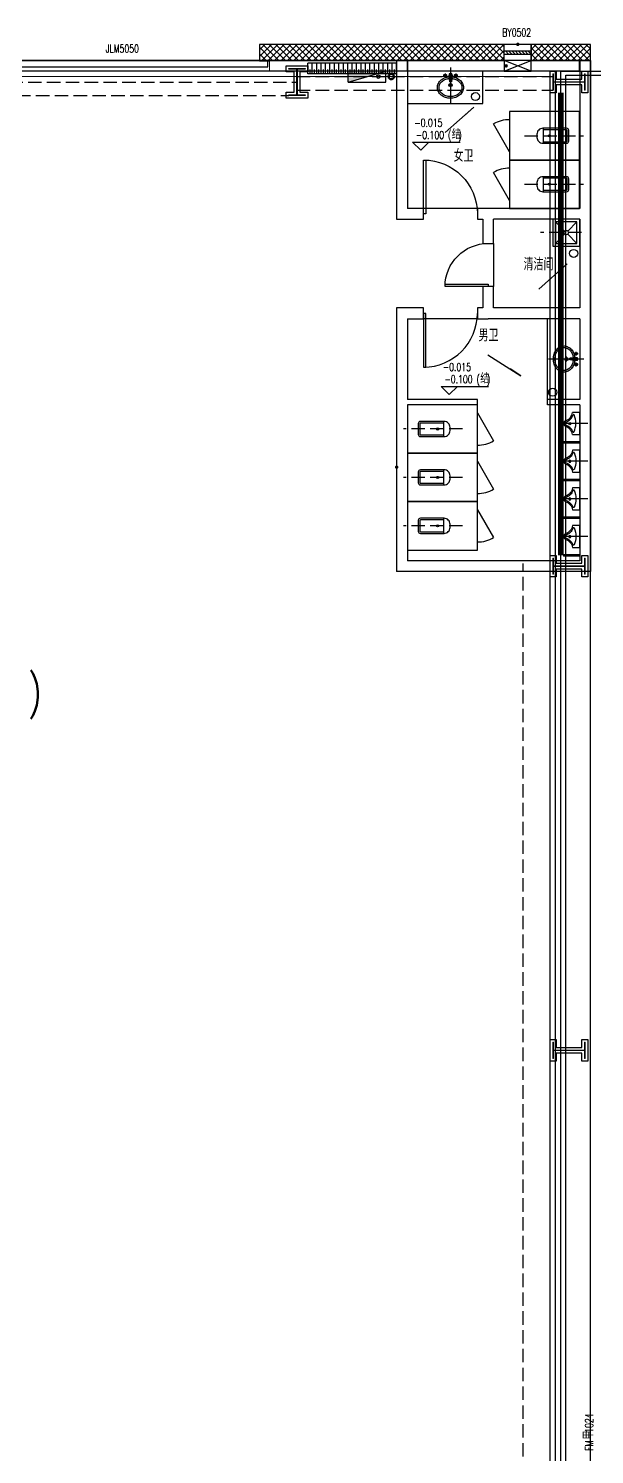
# Model space of a CAD drawing. Extents: x -474411 to 577939, y 0 to 1014176.
# Drawn here: x -154492 to -143979, y 806307 to 832814 of the extents above; entities that cross this region are included whole.
import ezdxf

# ---------------------------------------------------------------- set-up
doc = ezdxf.new("R2010")
doc.units = 0
doc.header["$LTSCALE"] = 1000
doc.header["$MEASUREMENT"] = 0
for name, pattern in [('10平面$0$DASH', [0.35, 0.25, -0.1]), ('10平面$1$DOTE', [2.42, 2, -0.2, 0.02, -0.2]), ('CENTER', [2, 1.25, -0.25, 0.25, -0.25]), ('DASH', [0.35, 0.25, -0.1]), ('DOTE', [2.42, 2, -0.2, 0.02, -0.2])]:
    doc.linetypes.add(name, pattern=pattern)
doc.layers.get('Defpoints').update_dxf_attribs({"color": 210})
for name, color, linetype in [('10平面$0$WINDOW', 4, 'Continuous'), ('10平面$0$WINDOW_TEXT', 7, 'Continuous'), ('10平面$1$A-AXIS-DOTE', 14, '10平面$1$DOTE'), ('A-AXIS-DOTE', 14, 'DOTE'), ('A-AXIS-DP', 126, 'Continuous'), ('A-AXIS-SYMB', 3, 'Continuous'), ('A-HATCH-2', 251, 'Continuous'), ('A-LIN-V', 9, 'Continuous'), ('A-SFCE', 30, 'Continuous'), ('A-TEXT', 61, 'Continuous'), ('A-WC', 223, 'Continuous'), ('A-WINDOW', 140, 'Continuous'), ('AS-WALL', 40, 'Continuous'), ('AS-结构边线层', 200, 'Continuous'), ('DIM_SYMB', 3, 'Continuous'), ('PUB_HATCH', 8, 'Continuous'), ('PUB_TEXT', 7, 'Continuous'), ('SB_ZF消火栓', 10, 'Continuous'), ('建-标高', 3, 'Continuous'), ('建-门', 4, 'Continuous'), ('建-门窗编号', 7, 'Continuous'), ('照明-灯具', 3, 'Continuous')]:
    doc.layers.add(name, color=color, linetype=linetype)
for name, color, linetype, lineweight in [('LG-ZF消防', 1, 'Continuous', 60), ('S-col', 2, 'Continuous', 0), ('柱间支撑', 6, 'CENTER', 0)]:
    doc.layers.add(name, color=color, linetype=linetype, lineweight=lineweight)
doc.styles.add('10平面$0$_TCH_WINDOW', font='SIMPLEX', dxfattribs={"height": 3.5, "bigfont": 'GBCBIG'})
doc.styles.add('_TCH_WINDOW', font='SIMPLEX', dxfattribs={"height": 3.5, "bigfont": 'GBCBIG'})
doc.styles.add('A-STANDARD', font='SIMPLEX', dxfattribs={"bigfont": 'GBCBIG'})
doc.styles.add('A-WIN-LABEL', font='SIMPLEX', dxfattribs={"bigfont": 'GBCBIG'})
pattern_1 = [(30.000000000724, (40598742844.535, 3385776346.45), (-7.937500000174, 13.7481532849776), [])]
pattern_2 = [(45, (60, 0), (-60.000061, 60.000061), []), (135, (60, 0), (-60.000061, -60.000061), [])]

# ---------------------------------------------------------------- blocks, each defined once
blk = doc.blocks.new('$lvtry$00000224')
at = {"color": 0}
for p, q in [((-363, 0), (-363, -300)), ((-338, 0), (-363, 0)), ((-338, 0), (-338, -300)), ((337, 0), (337, -300)), ((362, 0), (337, 0)), ((362, 0), (362, -300)), ((-338, -300), (-363, -300)), ((362, -300), (337, -300))]:
    blk.add_line(p, q, dxfattribs=at)
at = {"color": 0, "elevation": 0}
blk.add_lwpolyline([(-205, -131), (-205, 0), (205, 0), (205, -131, 0.268068), (51, -263, -0.317765), (0, -300, -0.317765), (-51, -263, 0.268068)], format="xyb", close=True, dxfattribs=at)
at = {"color": 0}
blk.add_circle((0, -182, 0), 20, dxfattribs=at)
for centre, radius, start, end in [((-152, -115, 0), 10, 114.1084, 248.1394), ((5, -466, 0), 395, 66.6675, 114.1084), ((-243, -341, 0), 233, 19.2639, 68.1394), ((0, -256, 0), 24, 199.2639, 269.4998), ((0, -256, 0), 24, 270.5002, 340.7361), ((243, -341, 0), 233, 110.4941, 160.7361), ((158, -113, 0), 10, 290.4941, 66.6675)]:
    blk.add_arc(centre, radius, start, end, dxfattribs=at)
blk.add_point((0, -182, 0), dxfattribs=at)
at = {"layer": 'A-AXIS-DOTE'}
blk.add_lwpolyline([(0, 153), (0, -367)], dxfattribs=at)
blk = doc.blocks.new('*U16')
at = {"color": 0}
blk.add_lwpolyline([(500, 0), (500, 1000), (460, 1000), (460, 0)], close=True, dxfattribs=at)
blk.add_arc((500, 0), 1000, 90, 180, dxfattribs=at)
blk = doc.blocks.new('*U18')
at = {"color": 0}
blk.add_lwpolyline([(400, 0), (400, 800), (360, 800), (360, 0)], close=True, dxfattribs=at)
blk.add_arc((400, 0), 800, 90, 180, dxfattribs=at)
blk = doc.blocks.new('ert4e6546')
at = {"layer": 'A-WC'}
h = blk.add_hatch(dxfattribs=at)
h.set_pattern_fill('ANSI31', color=8, scale=10)
h.set_pattern_definition(pattern_1)
edge = h.paths.add_edge_path()
edge.add_arc((134, 1717), 75, -180, 180, ccw=False)
h = blk.add_hatch(dxfattribs=at)
h.set_pattern_fill('ANSI31', color=8, scale=10)
h.set_pattern_definition(pattern_1)
edge = h.paths.add_edge_path()
edge.add_arc((1959, -1199), 75, -180, 180, ccw=False)
h = blk.add_hatch(dxfattribs=at)
h.set_pattern_fill('ANSI31', color=8, scale=10)
h.set_pattern_definition(pattern_1)
edge = h.paths.add_edge_path()
edge.add_arc((1569, -3780), 75, -180, 180, ccw=False)
at = {"layer": '10平面$1$A-AXIS-DOTE', "color": 8}
for points in [[(-330, 2255), (-330, 1595)], [(2150, -3163), (1490, -3163)]]:
    blk.add_lwpolyline(points, dxfattribs=at)
at = {"layer": 'A-AXIS-DOTE', "color": 8, "linetype": 'DASH'}
for p, q in [((1043, 987), (2138, 987)), ((1043, 87), (2138, 87)), ((-105, -4463), (-1200, -4463)), ((-105, -5363), (-1200, -5363)), ((-105, -6263), (-1200, -6263))]:
    blk.add_line(p, q, dxfattribs=at)
at = {"layer": 'A-AXIS-DOTE', "color": 8}
blk.add_line((2222, -4363), (1702, -4363), dxfattribs=at)
at = {"layer": 'A-AXIS-DOTE', "color": 8, "linetype": 'DASH'}
blk.add_lwpolyline([(2105, -813), (1345, -813)], dxfattribs=at)
at = {"layer": 'A-AXIS-SYMB', "color": 8}
for p, q in [((-426, 1047), (104, 1517)), ((104, 1517), (-76, 1358)), ((1310, -1863), (1840, -1393)), ((1840, -1393), (1660, -1552)), ((364, -3083), (980, -3473)), ((980, -3473), (777, -3344))]:
    blk.add_line(p, q, dxfattribs=at)
at = {"layer": 'A-LIN-V', "color": 8}
blk.add_line((2070, 2187), (-1130, 2187), dxfattribs=at)
at = {"layer": 'A-WC', "color": 8}
for p, q in [((-430, 2147), (-430, 2074)), ((-355, 2137), (-362, 2098)), ((-305, 2137), (-355, 2137)), ((-355, 2137), (-347, 1991)), ((-305, 2137), (-314, 1991)), ((-305, 2137), (-299, 2098)), ((-230, 2147), (-230, 2074)), ((270, 1587), (270, 2187)), ((270, 2187), (270, 2187)), ((-394, 2111), (-467, 2111)), ((-285, 1930), (-375, 1930)), ((-362, 2098), (-347, 1991)), ((-307, 2117), (-354, 2117)), ((-313, 2001), (-348, 2001)), ((-314, 1991), (-347, 1991)), ((-330, 1975), (-330, 1885)), ((-299, 2098), (-314, 1991)), ((-194, 2111), (-267, 2111)), ((-1130, 1587), (270, 1587)), ((769, 687), (469, 1207)), ((1396, 848), (1396, 1127)), ((1826, 1097), (1396, 1097)), ((1836, 888), (1836, 1087)), ((1396, 878), (1826, 878)), ((769, -213), (469, 307)), ((1396, -52), (1396, 227)), ((1826, 197), (1396, 197)), ((1836, -12), (1836, 187)), ((1396, -22), (1826, -22)), ((1470, -3913), (1470, -2413)), ((1870, -3163), (1780, -3163)), ((1825, -3208), (1825, -3118)), ((1993, -3131), (1885, -3146)), ((2032, -3138), (1885, -3146)), ((1885, -3180), (1885, -3146)), ((2032, -3188), (1885, -3180)), ((1993, -3194), (1885, -3180)), ((1895, -3180), (1895, -3146)), ((2042, -3063), (1969, -3063)), ((2032, -3138), (1993, -3131)), ((2006, -3099), (2006, -3026)), ((2012, -3187), (2012, -3139)), ((2032, -3188), (2032, -3138)), ((2042, -3263), (1969, -3263)), ((2032, -3188), (1993, -3194)), ((2006, -3299), (2006, -3226)), ((170, -4163), (470, -4683)), ((2070, -4158, 0), (1939, -4158, 0)), ((2070, -4568, 0), (2070, -4158, 0)), ((-898, -4363), (-898, -4563)), ((-458, -4353), (-888, -4353)), ((-458, -4323), (-458, -4603)), ((-888, -4573), (-458, -4573)), ((2070, -4700), (1770, -4700)), ((1770, -4700), (1770, -4725)), ((2070, -4725), (1770, -4725)), ((1939, -4568, 0), (2070, -4568, 0)), ((2070, -4700), (2070, -4725)), ((-898, -5263), (-898, -5463)), ((-458, -5253), (-888, -5253)), ((-458, -5223), (-458, -5503)), ((170, -5063), (470, -5583)), ((-888, -5473), (-458, -5473)), ((170, -5963), (470, -6483)), ((-898, -6163), (-898, -6363)), ((-458, -6153), (-888, -6153)), ((-458, -6123), (-458, -6403)), ((-888, -6373), (-458, -6373))]:
    blk.add_line(p, q, dxfattribs=at)
for points in [[(-330, 1685, -0.080052), (-423, 1700, -0.088849), (-500, 1741, -0.104988), (-555, 1808, -0.12017), (-573, 1885, -0.12017), (-555, 1962, -0.104988), (-500, 2028, -0.088849), (-423, 2070, -0.055034), (-360, 2083, -0.080052)], [(-330, 1715, -0.080052), (-414, 1728, -0.088849), (-481, 1765, -0.104988), (-528, 1822, -0.12017), (-543, 1885, -0.12017), (-528, 1948, -0.104988), (-481, 2005, -0.088849), (-414, 2041, -0.056066), (-356, 2054, -0.080052)], [(-301, 2083, -0.055034), (-238, 2070, -0.088849), (-161, 2028, -0.104988), (-106, 1962, -0.12017), (-88, 1885, -0.12017), (-106, 1808, -0.104988), (-161, 1741, -0.088849), (-238, 1700, -0.080052), (-330, 1685, -0.080052)], [(-305, 2054, -0.056066), (-247, 2041, -0.088849), (-180, 2005, -0.104988), (-133, 1948, -0.12017), (-118, 1885, -0.12017), (-133, 1822, -0.104988), (-180, 1765, -0.088849), (-247, 1728, -0.080052), (-330, 1715, -0.080052)], [(1580, -3163, -0.080052), (1595, -3070, -0.088849), (1636, -2994, -0.104988), (1703, -2939, -0.12017), (1780, -2920, -0.12017), (1856, -2939, -0.104988), (1923, -2994, -0.088849), (1965, -3070, -0.055034), (1978, -3133, -0.080052)], [(1978, -3192, -0.055034), (1965, -3256, -0.088849), (1923, -3332, -0.104988), (1856, -3387, -0.12017), (1780, -3406, -0.12017), (1703, -3387, -0.104988), (1636, -3332, -0.088849), (1595, -3256, -0.080052), (1580, -3163, -0.080052)], [(1610, -3163, -0.080052), (1623, -3079, -0.088849), (1659, -3012, -0.104988), (1717, -2965, -0.12017), (1780, -2950, -0.12017), (1843, -2965, -0.104988), (1900, -3012, -0.088849), (1936, -3079, -0.056066), (1948, -3138, -0.080052)], [(1948, -3188, -0.056066), (1936, -3246, -0.088849), (1900, -3313, -0.104988), (1843, -3360, -0.12017), (1780, -3376, -0.12017), (1717, -3360, -0.104988), (1659, -3313, -0.088849), (1623, -3246, -0.080052), (1610, -3163, -0.080052)]]:
    blk.add_lwpolyline(points, format="xyb", dxfattribs=at)
for points in [[(2069, 1437), (769, 1437), (769, 537), (2069, 537)], [(2069, 537), (769, 537), (769, -363), (2069, -363)], [(1570, -563), (1570, -1063), (2070, -1063), (2070, -563)], [(1620, -613), (1620, -1013), (2020, -1013), (2020, -613)], [(-1130, -4913), (170, -4913), (170, -4013), (-1130, -4013)], [(-1130, -5813), (170, -5813), (170, -4913), (-1130, -4913)], [(-1130, -6713), (170, -6713), (170, -5813), (-1130, -5813)]]:
    blk.add_lwpolyline(points, close=True, dxfattribs=at)
for points in [[(1826, 848, 0.414214), (1866, 888), (1866, 1087, 0.414214), (1826, 1127), (1386, 1127, 0.414214), (1276, 1017), (1276, 958, 0.414214), (1386, 848)], [(1826, -52, 0.414214), (1866, -12), (1866, 187, 0.414214), (1826, 227), (1386, 227, 0.414214), (1276, 117), (1276, 58, 0.414214), (1386, -52)], [(-888, -4323, 0.414214), (-928, -4363), (-928, -4563, 0.414214), (-888, -4603), (-448, -4603, 0.414214), (-338, -4493), (-338, -4433, 0.414214), (-448, -4323)], [(-888, -5223, 0.414214), (-928, -5263), (-928, -5463, 0.414214), (-888, -5503), (-448, -5503, 0.414214), (-338, -5393), (-338, -5333, 0.414214), (-448, -5223)], [(-888, -6123, 0.414214), (-928, -6163), (-928, -6363, 0.414214), (-888, -6403), (-448, -6403, 0.414214), (-338, -6293), (-338, -6233, 0.414214), (-448, -6123)]]:
    blk.add_lwpolyline(points, format="xyb", close=True, dxfattribs=at)
for points in [[(1620, -613), (1791, -785)], [(2020, -613), (1848, -785)], [(1791, -841), (1620, -1013)], [(1848, -841), (2020, -1013)]]:
    blk.add_lwpolyline(points, dxfattribs=at)
for centre, radius in [((-430, 2111), 25), ((-430, 2111), 15), ((-230, 2111), 25), ((-230, 2111), 15), ((-330, 1930), 30), ((-330, 1930), 20), ((134, 1717), 75), ((1507, 987), 20), ((1507, 87), 20), ((1820, -813), 40), ((1959, -1199), 75), ((1825, -3163), 30), ((1825, -3163), 20), ((2006, -3063), 25), ((2006, -3063), 15), ((2006, -3263), 25), ((2006, -3263), 15), ((1569, -3780), 75), ((-569, -4463), 20), ((1888, -4363, 0), 20), ((-569, -5363), 20), ((-569, -6263), 20)]:
    blk.add_circle(centre, radius, dxfattribs=at)
for centre, radius, start, end in [((-332, 2110), 7.19, 80.5252, 279.4748), ((-329, 2110), 7.19, 260.5252, 99.4748), ((769, 687), 600, 90, 119.9999), ((1826, 1087), 10, 0, 90), ((1826, 888), 10, 270, 0), ((769, -213), 600, 90, 119.9999), ((1826, 187), 10, 0, 90), ((1826, -12), 10, 270, 0), ((2005, -3162), 7.19, 350.5252, 189.4748), ((2005, -3164), 7.19, 170.5252, 9.4748), ((1739, -4120, 0), 203, 289.2639, 349.2894), ((1729, -4120, 0), 233, 289.2639, 339.5059), ((1957, -4205, 0), 10, 23.3325, 159.5059), ((1603, -4358, 0), 395, 335.8916, 23.3325), ((-888, -4363), 10, 90, 180), ((1824, -4363, 0), 54, 109.2639, 179.7777), ((1824, -4363, 0), 54, 180.2223, 250.7361), ((1814, -4363, 0), 24, 109.2639, 179.4998), ((1814, -4363, 0), 24, 180.5002, 250.7361), ((1729, -4606, 0), 233, 21.8606, 70.7361), ((1739, -4606, 0), 203, 10.7106, 70.7361), ((-888, -4563), 10, 180, 270), ((170, -4163), 600, 270, 299.9999), ((1955, -4515, 0), 10, 201.8606, 335.8916), ((-888, -5263), 10, 90, 180), ((-888, -5463), 10, 180, 270), ((170, -5063), 600, 270, 299.9999), ((-888, -6163), 10, 90, 180), ((-888, -6363), 10, 180, 270), ((170, -5963), 600, 270, 299.9999)]:
    blk.add_arc(centre, radius, start, end, dxfattribs=at)
for p in [(1507, 987), (1866, 987), (1507, 87), (1866, 87), (-928, -4463), (-569, -4463), (1888, -4363, 0), (-928, -5363), (-569, -5363), (-928, -6263), (-569, -6263)]:
    blk.add_point(p, dxfattribs=at)
at = {"layer": 'AS-WALL', "color": 8}
for p, q in [((-1330, 2387), (-1330, -563)), ((-1130, 2387), (-1330, 2387)), ((-1130, 2387), (-1130, -363)), ((2070, 2387), (2070, -363)), ((2270, 2387), (2070, 2387)), ((2270, 2387), (2270, -463)), ((-830, -363), (-1130, -363)), ((-830, -563), (-830, -363)), ((370, -363), (170, -363)), ((170, -363), (170, -563)), ((2070, -363), (370, -363)), ((2270, -463), (2270, -2313)), ((-1330, -563), (-830, -563)), ((170, -563), (270, -563)), ((270, -563), (270, -1013)), ((470, -1013), (470, -563)), ((2070, -563), (470, -563)), ((2070, -563), (2070, -2213)), ((270, -1013), (470, -1013)), ((470, -1813), (270, -1813)), ((270, -1813), (270, -2213)), ((470, -2213), (470, -1813)), ((-1330, -2213), (-1330, -3963)), ((-830, -2213), (-1330, -2213)), ((-830, -2413), (-830, -2213)), ((270, -2213), (170, -2213)), ((170, -2213), (170, -2413)), ((2070, -2213), (470, -2213)), ((2270, -2313), (2270, -3963)), ((-1130, -2413), (-1130, -3913)), ((-1130, -2413), (-830, -2413)), ((170, -2413), (370, -2413)), ((2070, -2413), (370, -2413)), ((2070, -2413), (2070, -3913)), ((-1330, -3963), (-1330, -7113)), ((170, -3913), (-1130, -3913)), ((170, -4013), (170, -3913)), ((2070, -3913), (1470, -3913)), ((1470, -4013), (1470, -3913)), ((2270, -3963), (2270, -7113)), ((170, -4013), (-1130, -4013)), ((-1130, -4013), (-1130, -6913)), ((2070, -4013), (1470, -4013)), ((2070, -4013), (2070, -6913)), ((2270, -7113), (-1330, -7113)), ((2070, -6913), (-1130, -6913))]:
    blk.add_line(p, q, dxfattribs=at)
at = {"layer": '建-门', "color": 8}
for p, q in [((170, -363), (-830, -363)), ((470, -1013), (470, -1813)), ((170, -2413), (-830, -2413))]:
    blk.add_line(p, q, dxfattribs=at)
at = {"color": 8, "extrusion": (0, 0, -1)}
for name, p, zscale, rotation in [('*U16', (330, -463), -0.1999999999999999, 359.9999999999791), ('*U18', (-370, -1413), -0.2499999999999998, 270)]:
    blk.add_blockref(name, p, dxfattribs=dict(at, zscale=zscale, rotation=rotation))
at = {"color": 8, "zscale": 0.2, "rotation": 180.0000000000208}
blk.add_blockref('*U16', (-330, -2313), dxfattribs=at)
at = {"layer": 'A-WC', "color": 8, "xscale": -1, "rotation": 270}
for p in [(2070, -5063), (2070, -5763), (2070, -6463)]:
    blk.add_blockref('$lvtry$00000224', p, dxfattribs=at)
at = {"layer": 'A-TEXT', "color": 8, "style": '_TCH_WINDOW'}
for s, p in [('女卫', (-272, 503)), ('清洁间', (1028, -1515)), ('男卫', (191, -2836))]:
    blk.add_text(s, height=231.5, dxfattribs=at).set_placement(p)
blk = doc.blocks.new('43243')
at = {"layer": 'AS-结构边线层', "color": 8}
blk.add_lwpolyline([(-144054, 741420), (-144054, 832220), (-156104, 832220), (-156104, 831970), (-158204, 831970), (-158204, 832220), (-163704, 832220), (-163704, 831970), (-165804, 831970), (-165804, 832220), (-166544, 832220), (-166544, 832390), (-179464, 832390), (-179464, 832220), (-180204, 832220), (-180204, 831970), (-182304, 831970), (-182304, 832220), (-189244, 832220)], dxfattribs=at)
blk = doc.blocks.new('w4234324')
at = {"layer": 'A-AXIS-DP', "color": 8}
blk.add_lwpolyline([(-149654, 832070), (-149354, 832070), (-149354, 832058), (-149500, 832058), (-149500, 831582), (-149354, 831582), (-149354, 831570), (-149654, 831570), (-149654, 831582), (-149508, 831582), (-149508, 832058), (-149654, 832058), (-149654, 832070)], close=True, dxfattribs=at)
at = {"layer": 'A-HATCH-2', "color": 8}
for points in [[(-149704, 832120), (-149304, 832120), (-149304, 832008), (-149450, 832008), (-149450, 831632), (-149304, 831632), (-149304, 831520), (-149704, 831520), (-149704, 831632), (-149558, 831632), (-149558, 832008), (-149704, 832008)], [(-144804, 831620), (-144804, 832020), (-144692, 832020), (-144692, 831874), (-144216, 831874), (-144216, 832020), (-144104, 832020), (-144104, 831620), (-144216, 831620), (-144216, 831766), (-144692, 831766), (-144692, 831620)], [(-144804, 822620), (-144804, 823020), (-144692, 823020), (-144692, 822874), (-144216, 822874), (-144216, 823020), (-144104, 823020), (-144104, 822620), (-144216, 822620), (-144216, 822766), (-144692, 822766), (-144692, 822620)], [(-144804, 813620), (-144804, 814020), (-144692, 814020), (-144692, 813874), (-144216, 813874), (-144216, 814020), (-144104, 814020), (-144104, 813620), (-144216, 813620), (-144216, 813766), (-144692, 813766), (-144692, 813620)]]:
    blk.add_lwpolyline(points, close=True, dxfattribs=at)
at = {"layer": 'S-col', "color": 8}
for points in [[(-144754, 831670), (-144754, 831970), (-144742, 831970), (-144742, 831824), (-144166, 831824), (-144166, 831970), (-144154, 831970), (-144154, 831670), (-144166, 831670), (-144166, 831816), (-144742, 831816), (-144742, 831670)], [(-144754, 822670), (-144754, 822970), (-144742, 822970), (-144742, 822824), (-144166, 822824), (-144166, 822970), (-144154, 822970), (-144154, 822670), (-144166, 822670), (-144166, 822816), (-144742, 822816), (-144742, 822670)], [(-144754, 813670), (-144754, 813970), (-144742, 813970), (-144742, 813824), (-144166, 813824), (-144166, 813970), (-144154, 813970), (-144154, 813670), (-144166, 813670), (-144166, 813816), (-144742, 813816), (-144742, 813670)]]:
    blk.add_lwpolyline(points, close=True, dxfattribs=at)
blk = doc.blocks.new('34242343243')
at = {"color": 8}
for p, q in [((-149222, 831970), (-149222, 832170)), ((-149139, 831970), (-149139, 832170)), ((-149057, 831970), (-149057, 832170)), ((-148974, 831970), (-148974, 832170)), ((-148892, 831970), (-148892, 832170)), ((-148809, 831970), (-148809, 832170)), ((-148727, 831970), (-148727, 832170)), ((-148644, 831970), (-148644, 832170)), ((-148562, 831970), (-148562, 832170)), ((-148479, 831970), (-148479, 832170)), ((-148397, 831970), (-148397, 832170)), ((-148314, 831970), (-148314, 832170)), ((-148232, 831970), (-148232, 832170)), ((-148149, 831970), (-148149, 832170)), ((-148067, 831970), (-148067, 832170)), ((-147984, 831970), (-147984, 832170)), ((-147902, 831970), (-147902, 832170)), ((-147819, 831970), (-147819, 832170)), ((-147737, 831970), (-147737, 832170)), ((-147654, 831970), (-147654, 832170)), ((-149263, 831970), (-149263, 832050)), ((-149180, 831970), (-149180, 832050)), ((-149098, 831970), (-149098, 832050)), ((-149015, 831970), (-149015, 832050)), ((-148933, 831970), (-148933, 832050)), ((-148850, 831970), (-148850, 832050)), ((-148768, 831970), (-148768, 832050)), ((-148685, 831970), (-148685, 832050)), ((-148603, 831970), (-148603, 832050)), ((-148520, 831970), (-148520, 832050)), ((-148438, 831970), (-148438, 832050)), ((-148355, 831970), (-148355, 832050)), ((-148273, 831970), (-148273, 832050)), ((-148190, 831970), (-148190, 832050)), ((-148108, 831970), (-148108, 832050)), ((-148025, 831970), (-148025, 832050)), ((-147943, 831970), (-147943, 832050)), ((-147860, 831970), (-147860, 832050)), ((-147778, 831970), (-147778, 832050)), ((-147695, 831970), (-147695, 832050))]:
    blk.add_line(p, q, dxfattribs=at)
at = {"layer": 'A-LIN-V', "color": 8}
for p, q in [((-149304, 831970), (-149304, 832170)), ((-147654, 832170), (-149304, 832170)), ((-147654, 831970), (-149304, 831970))]:
    blk.add_line(p, q, dxfattribs=at)
at = {"layer": 'A-SFCE', "color": 8, "const_width": 20}
blk.add_lwpolyline([(-150205, 832210), (-150015, 832210), (-150015, 832030), (-150205, 832030)], dxfattribs=at)
at = {"layer": 'Defpoints', "color": 8}
for p in [(-149304, 831970), (-149222, 831970), (-149139, 831970), (-149057, 831970), (-148974, 831970), (-148892, 831970), (-148809, 831970), (-148727, 831970), (-148644, 831970), (-148562, 831970), (-148479, 831970), (-148397, 831970), (-148314, 831970), (-148232, 831970), (-148149, 831970), (-148067, 831970), (-147984, 831970), (-147902, 831970), (-147819, 831970), (-147737, 831970)]:
    blk.add_point(p, dxfattribs=at)
blk = doc.blocks.new('234243242332')
at = {"layer": 'SB_ZF消火栓'}
blk.add_hatch(color=8, dxfattribs=at).paths.add_polyline_path([(-147854, 832020), (-148554, 832020), (-148554, 831820)])
at = {"layer": 'LG-ZF消防', "color": 8, "linetype": 'Continuous'}
blk.add_circle((-147754, 831920), 50, dxfattribs=at)
at = {"layer": 'SB_ZF消火栓', "color": 8}
for p, q in [((-147854, 832020), (-148554, 832020)), ((-148554, 831820), (-148554, 832020)), ((-148554, 831820), (-147854, 832020)), ((-148554, 831820), (-147854, 831820)), ((-147854, 831820), (-147854, 832020))]:
    blk.add_line(p, q, dxfattribs=at)
blk.add_circle((-147994, 831920), 32.5, dxfattribs=at)
blk = doc.blocks.new('*U71')
at = {"color": 0}
for p, q in [((-250, 150), (250, 150)), ((250, 30), (-250, 30)), ((-250, -30), (-190, 30)), ((-190, -30), (-130, 30)), ((-130, -30), (-70, 30)), ((-70, -30), (-10, 30)), ((-10, -30), (50, 30)), ((50, -30), (110, 30)), ((110, -30), (170, 30)), ((170, -30), (230, 30)), ((250, -30), (-250, -30)), ((-250, -150), (250, -150))]:
    blk.add_line(p, q, dxfattribs=at)
for points in [[(-250, -150), (-250, 150)], [(250, -150), (250, 150)]]:
    blk.add_lwpolyline(points, dxfattribs=at)
blk = doc.blocks.new('*U70')
at = {"color": 0, "xscale": 0.001999999996058992, "yscale": 0.003333333333333334, "zscale": 0.001999999996058992}
blk.add_blockref('*U71', (0, 0), dxfattribs=at)
blk = doc.blocks.new('10平面$0$$DorLib2D$00000126')
at = {"color": 0, "linetype": 'Continuous'}
for p, q in [((-0.532, 0.5), (-0.532, 0.9)), ((0.532, 0.9), (0.532, 0.5))]:
    blk.add_line(p, q, dxfattribs=at)
at = {"color": 0, "linetype": '10平面$0$DASH'}
for p, q in [((-0.532, 0.9), (0.532, 0.9)), ((-0.532, 0.5), (0.532, 0.5))]:
    blk.add_line(p, q, dxfattribs=at)

msp = doc.modelspace()

# ---------------------------------------------------------------- hatches: boundary and pattern name
at = {"layer": 'PUB_HATCH'}
h = msp.add_hatch(dxfattribs=at)
h.set_pattern_fill('多孔材料', color=8, scale=30, style=0)
h.set_pattern_definition(pattern_2)
h.paths.add_polyline_path([(-150204.2, 832220), (-145654.2, 832220), (-145654.2, 832520), (-150204.2, 832520)])
h = msp.add_hatch(dxfattribs=at)
h.set_pattern_fill('多孔材料', color=8, scale=30, style=0)
h.set_pattern_definition(pattern_2)
h.paths.add_polyline_path([(-144054.2, 832520), (-145154.2, 832520), (-145154.2, 832220), (-144054.2, 832220)])

# ---------------------------------------------------------------- linework, layer by layer
at = {"layer": 'A-AXIS-SYMB', "color": 8, "const_width": 32}
msp.add_lwpolyline([(-145396.3, 832506.1, 1), (-145412.1, 832533.9, 1)], format="xyb", close=True, dxfattribs=at)
at = {"layer": 'A-HATCH-2', "color": 8, "linetype": 'DASH'}
for p, q in [((-145304.2, 741520), (-145304.2, 822870)), ((-144804.2, 741520), (-144804.2, 822870))]:
    msp.add_line(p, q, dxfattribs=at)
at = {"layer": 'A-SFCE', "color": 8, "linetype": 'DASH'}
for p, q in [((-155900.2, 831820), (-149508.2, 831820)), ((-149508.2, 831920), (-144754.2, 831920)), ((-155754.2, 831570), (-149654.2, 831570)), ((-149508.2, 831670), (-144754.2, 831670))]:
    msp.add_line(p, q, dxfattribs=at)
at = {"layer": 'A-WINDOW', "color": 8}
for p, q in [((-145654.2, 832220), (-145654.2, 832020)), ((-145154.2, 832220), (-145654.2, 832220)), ((-145154.2, 832020), (-145654.2, 832220)), ((-145654.2, 832020), (-145154.2, 832220)), ((-145154.2, 832020), (-145154.2, 832220)), ((-145654.2, 832020), (-145154.2, 832020))]:
    msp.add_line(p, q, dxfattribs=at)
at = {"layer": 'AS-WALL', "color": 8}
for p, q in [((-145654.2, 832520), (-150204.2, 832520)), ((-150204.2, 832520), (-150204.2, 832220)), ((-145654.2, 832220), (-145654.2, 832520)), ((-144054.2, 832520), (-145154.2, 832520)), ((-145154.2, 832520), (-145154.2, 832220)), ((-144054.2, 832220), (-144054.2, 832520)), ((-150204.2, 832220), (-145654.2, 832220)), ((-144254.2, 832220), (-147454.2, 832220)), ((-147454.2, 832020), (-147454.2, 832220)), ((-145154.2, 832220), (-144054.2, 832220)), ((-144254.2, 832020), (-144254.2, 832220)), ((-144254.2, 832020), (-147454.2, 832020))]:
    msp.add_line(p, q, dxfattribs=at)
at = {"layer": 'DIM_SYMB', "color": 8, "const_width": 32}
for points in [[(-145609.4, 832132, 1), (-145630.6, 832108, 1)], [(-147643.5, 824648.1, 1), (-147664.8, 824671.9, 1)]]:
    msp.add_lwpolyline(points, format="xyb", close=True, dxfattribs=at)
at = {"layer": '建-标高', "color": 8}
for p, q in [((-147206.4, 830550), (-147356.4, 830700)), ((-147356.4, 830700), (-146476.4, 830700)), ((-147206.4, 830550), (-147056.4, 830700)), ((-146676.4, 826010), (-146826.4, 826160)), ((-146826.4, 826160), (-145946.4, 826160)), ((-146676.4, 826010), (-146526.4, 826160))]:
    msp.add_line(p, q, dxfattribs=at)
at = {"layer": '柱间支撑', "color": 8, "const_width": 100}
msp.add_lwpolyline([(-144604.2, 831620), (-144604.2, 823020)], dxfattribs=at)
at = {"layer": '照明-灯具', "color": 6, "ltscale": 500}
for points in [[(-141914.9, 769712.9), (-144804.2, 769712.9), (-144804.2, 831920), (-231004, 831893.5)], [(-141914.9, 769766.8), (-144700.9, 769766.8), (-144700.9, 832020), (-230961.5, 832024.5)], [(-141914.9, 769869), (-144604.2, 769869), (-144604.2, 832020), (-128054.2, 832020)], [(-141914.9, 769964.1), (-144510.5, 769964.1), (-144510.5, 831947.2), (-128054.2, 831947.2)]]:
    msp.add_lwpolyline(points, dxfattribs=at)

# ---------------------------------------------------------------- block references
at = {"color": 8}
msp.add_blockref('ert4e6546', (-146323.8, 829832.9), dxfattribs=at)
at = {"layer": '10平面$0$WINDOW', "color": 8}
ref = msp.add_blockref('10平面$0$$DorLib2D$00000126', (-152704.2, 832370), dxfattribs=dict(at, xscale=5000, yscale=-300, zscale=300))
ref.add_attrib('A', 'JLM5050', (-153058, 832365.6), dxfattribs={"layer": '10平面$0$WINDOW_TEXT', "ltscale": 500, "height": 148.75, "style": '10平面$0$_TCH_WINDOW', "width": 0.705882})
at = {"layer": 'A-WINDOW', "color": 8}
for name in ['43243', 'w4234324']:
    msp.add_blockref(name, (0, 0), dxfattribs=at)
ref = msp.add_blockref('*U70', (-145404.2, 832370), dxfattribs=dict(at, xscale=-500.000000985252, yscale=300, zscale=300, rotation=359.9999999999957))
ref.add_attrib('A', 'BY0502', (-145691.7, 832665.6), dxfattribs={"layer": '建-门窗编号', "ltscale": 500, "height": 148.75, "style": 'A-WIN-LABEL', "width": 0.705882})
at = {"layer": 'DIM_SYMB', "color": 8}
msp.add_blockref('34242343243', (0, 0), dxfattribs=at)
at = {"layer": 'SB_ZF消火栓', "color": 8, "linetype": 'Continuous'}
msp.add_blockref('234243242332', (0, 0), dxfattribs=at)

# ---------------------------------------------------------------- texts
at = {"layer": 'PUB_TEXT', "color": 8, "style": 'A-STANDARD', "width": 0.705882}
for s, height, p in [('-0.015', 148.75, (-147325, 830987.5)), ('-0.100', 148.75, (-147295, 830760)), ('(', 148.8, (-146700, 830760)), (')', 148.8, (-146507.1, 830760)), ('-0.015', 148.75, (-146795, 826447.5)), ('-0.100', 148.75, (-146765, 826220)), ('(', 148.8, (-146170, 826220)), (')', 148.8, (-145977.1, 826220)), (')', 595, (-154502.1, 820180))]:
    msp.add_text(s, height=height, dxfattribs=at).set_placement(p)
at = {"layer": 'PUB_TEXT', "color": 8, "style": 'A-STANDARD'}
for p in [(-146630, 830760), (-146100, 826220)]:
    msp.add_text('结', height=168.8, dxfattribs=at).set_placement(p)
at = {"layer": '建-门窗编号', "color": 8, "style": 'A-WIN-LABEL', "width": 0.705882}
for s, p in [('1024', (-144004.2, 806708.9)), ('FM', (-144004.2, 806376.1))]:
    msp.add_text(s, height=148.75, rotation=90, dxfattribs=at).set_placement(p)
at = {"layer": '建-门窗编号', "color": 8, "style": 'A-WIN-LABEL'}
msp.add_text('甲', height=168.8, rotation=90, dxfattribs=at).set_placement((-144004.2, 806586.1))

doc.saveas('drawing.dxf')
